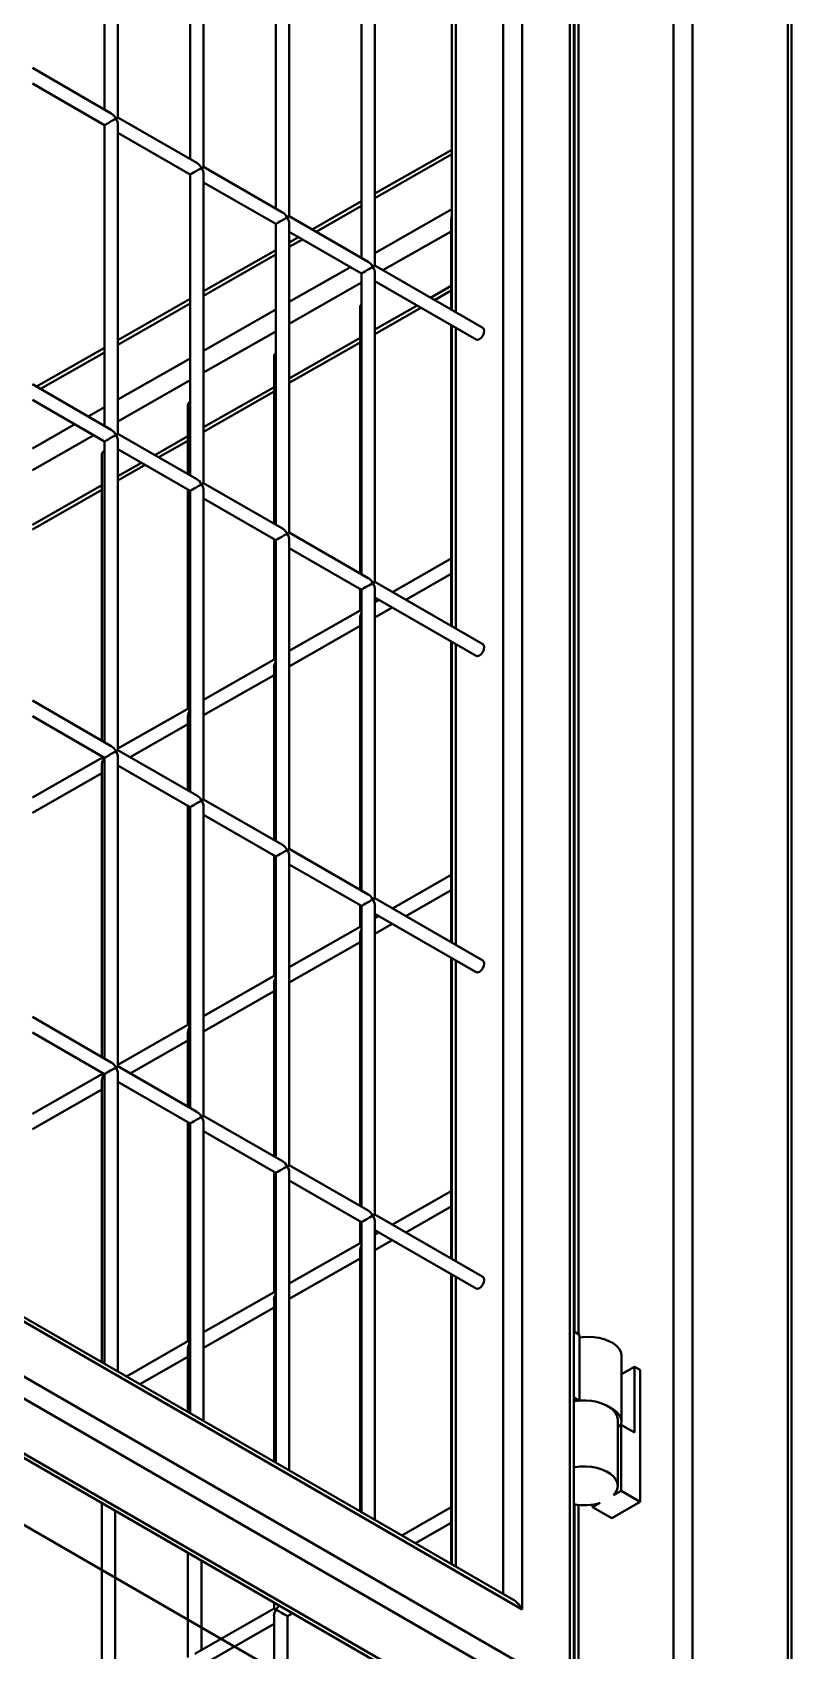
# Model space of a CAD drawing. Header units: millimetres. Extents: x 0 to 297, y 0 to 210.
# Drawn here: x 231.2 to 234.02, y 94.46 to 100.48 of the extents above; entities that cross this region are included whole.
import ezdxf

# ---------------------------------------------------------------- set-up
doc = ezdxf.new("R2010")
doc.units = ezdxf.units.MM
doc.layers.add('轮廓实线层', color=7, linetype='Continuous', lineweight=40)

msp = doc.modelspace()

# ---------------------------------------------------------------- linework, layer by layer
at = {"layer": '轮廓实线层', "color": 8, "linetype": 'Continuous', "lineweight": 40}
for p, q in [((233.5842, 93.5359), (233.5842, 109.6218)), ((233.6549, 109.6218), (233.6549, 93.5359)), ((234.0085, 93.3318), (234.0085, 109.4177)), ((232.9513, 94.6735), (232.9513, 108.7828)), ((233.2307, 107.2521), (233.2307, 95.6385)), ((232.7746, 100.5558), (232.7746, 99.4377)), ((232.7599, 100.025), (232.4743, 99.862)), ((232.4243, 99.8335), (232.2557, 99.7373)), ((232.4743, 99.6579), (232.7599, 99.8209)), ((232.2054, 99.7086), (232.1561, 99.6804)), ((232.7583, 99.7385), (232.5045, 99.5937)), ((232.1061, 99.6519), (231.8379, 99.4989)), ((232.1561, 99.4763), (232.3832, 99.6059)), ((232.4243, 99.5479), (232.1561, 99.3949)), ((232.6812, 99.4916), (232.7583, 99.5356)), ((231.7879, 99.4703), (231.5197, 99.3173)), ((231.8379, 99.2947), (232.1061, 99.4478)), ((232.4743, 99.3735), (232.6309, 99.4629)), ((232.1061, 99.3663), (231.8379, 99.2133)), ((232.1561, 99.1919), (232.4196, 99.3423)), ((232.7746, 99.38), (232.7746, 98.2619)), ((231.4697, 99.2887), (231.2314, 99.1528)), ((231.5197, 99.1131), (231.7879, 99.2662)), ((231.7879, 99.1848), (231.5197, 99.0317)), ((231.8379, 99.0104), (232.0995, 99.1597)), ((231.4092, 99.0501), (231.4697, 99.0846)), ((231.2015, 98.9316), (231.3589, 99.0214)), ((231.4299, 98.9805), (231.2015, 98.8502)), ((231.6569, 98.9071), (231.7795, 98.9771)), ((231.5197, 98.8288), (231.6066, 98.8784)), ((231.2015, 98.6472), (231.4595, 98.7944)), ((232.7746, 98.2042), (232.7746, 97.0861)), ((232.7746, 97.0284), (232.7746, 95.9103)), ((232.7746, 95.8525), (232.7746, 94.7756)), ((233.2307, 95.004), (233.2307, 93.3318))]:
    msp.add_line(p, q, dxfattribs=at)
at = {"layer": '轮廓实线层', "color": 7, "linetype": 'Continuous', "lineweight": 40}
for p, q in [((234.0231, 93.3233), (234.0231, 109.3973)), ((233.1988, 94.3096), (233.1988, 108.9257)), ((233.2135, 94.2603), (233.2135, 108.9341)), ((233.0221, 108.8236), (233.0221, 94.6158)), ((233.216, 107.2541), (233.216, 95.647)), ((241.5392, 88.9436), (212.5478, 105.68)), ((231.4697, 101.3091), (231.4697, 100.191)), ((231.5197, 100.1621), (231.5197, 101.3091)), ((231.7879, 101.1254), (231.7879, 100.0073)), ((231.8379, 99.9785), (231.8379, 101.1254)), ((232.1061, 100.9417), (232.1061, 99.8236)), ((232.1561, 99.7948), (232.1561, 100.9417)), ((232.4243, 100.758), (232.4243, 99.6399)), ((232.4743, 99.6111), (232.4743, 100.758)), ((232.7599, 100.5643), (232.7599, 99.4462)), ((231.4947, 100.1766), (231.2015, 100.3458)), ((231.2015, 100.2881), (231.4697, 100.1333)), ((231.4697, 100.1333), (231.4697, 99.0152)), ((231.8129, 99.9929), (231.5197, 100.1621)), ((231.5197, 98.9863), (231.5197, 100.1333)), ((231.5197, 100.1044), (231.7879, 99.9496)), ((232.7599, 100.042), (232.4743, 99.879)), ((231.7879, 99.9496), (231.7879, 98.8315)), ((232.1311, 99.8092), (231.8379, 99.9785)), ((231.8379, 98.8026), (231.8379, 99.9496)), ((231.8379, 99.9207), (232.1061, 99.7659)), ((232.4243, 99.8505), (232.2409, 99.7458)), ((232.1061, 99.7659), (232.1061, 98.6478)), ((232.4493, 99.6255), (232.1561, 99.7948)), ((232.1561, 98.6189), (232.1561, 99.7659)), ((232.7583, 99.7788), (232.7583, 99.4471)), ((232.1561, 99.737), (232.4243, 99.5822)), ((232.1906, 99.7171), (232.1561, 99.6974)), ((232.1061, 99.6689), (231.8379, 99.5158)), ((232.4243, 99.5822), (232.4243, 98.4641)), ((232.8755, 99.3795), (232.4743, 99.6111)), ((232.4743, 98.4353), (232.4743, 99.5822)), ((232.4743, 99.5533), (232.8505, 99.3362)), ((232.6958, 99.4832), (232.7583, 99.5189)), ((231.7879, 99.4873), (231.5197, 99.3343)), ((232.4196, 99.458), (232.4196, 98.4668)), ((232.4743, 99.3568), (232.6455, 99.4545)), ((232.7583, 99.3894), (232.7583, 98.2713)), ((232.7599, 99.3885), (232.7599, 98.2704)), ((232.1561, 99.1752), (232.4196, 99.3256)), ((231.4697, 99.3057), (231.2166, 99.1613)), ((232.0995, 99.2754), (232.0995, 98.6516)), ((233.216, 99.2988), (233.2135, 99.2982)), ((231.4947, 99.0008), (231.2015, 99.17)), ((231.8379, 98.9936), (232.0995, 99.1429)), ((231.2015, 99.1123), (231.4697, 98.9575)), ((231.7795, 99.0928), (231.7795, 98.8363)), ((233.216, 99.0539), (233.2135, 99.0532)), ((233.216, 99.0487), (233.2135, 99.0483)), ((231.8129, 98.8171), (231.5197, 98.9863)), ((231.6715, 98.8987), (231.7795, 98.9603)), ((231.4595, 98.9102), (231.4595, 97.8453)), ((231.4697, 98.9575), (231.4697, 97.8394)), ((231.5197, 97.8105), (231.5197, 98.9575)), ((231.5197, 98.9286), (231.7879, 98.7738)), ((231.5197, 98.8121), (231.6212, 98.87)), ((232.1311, 98.6334), (231.8379, 98.8026)), ((233.216, 98.8037), (233.2135, 98.8033)), ((231.2015, 98.6305), (231.4595, 98.7777)), ((231.7795, 98.7786), (231.7795, 97.9641)), ((231.7879, 98.7738), (231.7879, 97.6557)), ((231.8379, 97.6268), (231.8379, 98.7738)), ((231.8379, 98.7449), (232.1061, 98.5901)), ((233.2135, 98.6659), (233.216, 98.6655)), ((232.4493, 98.4497), (232.1561, 98.6189)), ((232.0995, 98.5939), (232.0995, 98.1468)), ((232.1061, 98.5901), (232.1061, 97.472)), ((232.1561, 97.4431), (232.1561, 98.5901)), ((232.1561, 98.5612), (232.4243, 98.4064)), ((232.7583, 98.5227), (232.5393, 98.3977)), ((232.8755, 98.2037), (232.4743, 98.4353)), ((232.5895, 98.3688), (232.7583, 98.4651)), ((232.4196, 98.4091), (232.4196, 98.3294)), ((232.4243, 98.4064), (232.4243, 97.2883)), ((232.4743, 97.2594), (232.4743, 98.4064)), ((232.4743, 98.3775), (232.8505, 98.1604)), ((232.489, 98.369), (232.4743, 98.3606)), ((232.4196, 98.3294), (232.1561, 98.179)), ((232.4196, 98.3004), (232.4196, 97.291)), ((232.4743, 98.303), (232.5392, 98.3401)), ((232.1561, 98.1215), (232.4196, 98.2718)), ((232.7583, 98.2136), (232.7583, 97.0955)), ((232.7599, 98.2126), (232.7599, 97.0945)), ((232.0995, 98.1468), (231.8379, 97.9975)), ((232.0995, 98.1177), (232.0995, 97.4758)), ((231.8379, 97.9399), (232.0995, 98.0892)), ((231.4947, 97.8249), (231.2015, 97.9942)), ((231.7795, 97.9641), (231.5197, 97.8159)), ((231.2015, 97.9365), (231.4697, 97.7816)), ((231.5652, 97.7843), (231.7795, 97.9066)), ((231.7795, 97.9351), (231.7795, 97.6605)), ((233.0221, 94.6158), (227.3935, 97.8651)), ((232.9867, 94.6531), (227.4081, 97.8735)), ((227.2167, 97.763), (233.1988, 94.3096)), ((231.4595, 97.7815), (231.2015, 97.6343)), ((231.4595, 97.7875), (231.4595, 97.7815)), ((231.4697, 97.7816), (231.4697, 96.6636)), ((231.8129, 97.6413), (231.5197, 97.8105)), ((231.5197, 96.6347), (231.5197, 97.7816)), ((233.1988, 94.2279), (227.146, 97.7222)), ((231.2015, 97.5767), (231.4595, 97.724)), ((231.4595, 97.7525), (231.4595, 96.6695)), ((231.5197, 97.7528), (231.7879, 97.598)), ((226.9546, 97.6117), (232.9867, 94.1294)), ((226.9692, 97.6201), (233.0221, 94.1259)), ((231.7795, 97.6028), (231.7795, 96.7883)), ((231.7879, 97.598), (231.7879, 96.4799)), ((232.1311, 97.4576), (231.8379, 97.6268)), ((231.8379, 96.451), (231.8379, 97.598)), ((231.8379, 97.5691), (232.1061, 97.4143)), ((232.0995, 97.418), (232.0995, 96.9709)), ((232.1061, 97.4143), (232.1061, 96.2962)), ((232.4493, 97.2739), (232.1561, 97.4431)), ((232.1561, 96.2673), (232.1561, 97.4143)), ((232.1561, 97.3854), (232.4243, 97.2306)), ((232.7583, 97.3469), (232.5393, 97.2219)), ((232.5895, 97.1929), (232.7583, 97.2893)), ((232.4196, 97.2333), (232.4196, 97.1536)), ((232.4243, 97.2306), (232.4243, 96.1125)), ((232.8755, 97.0279), (232.4743, 97.2594)), ((232.4743, 96.0836), (232.4743, 97.2306)), ((232.4743, 97.2017), (232.8505, 96.9846)), ((232.489, 97.1932), (232.4743, 97.1848)), ((232.4743, 97.1272), (232.5392, 97.1642)), ((232.4196, 97.1536), (232.1561, 97.0032)), ((232.1561, 96.9457), (232.4196, 97.096)), ((232.4196, 97.1245), (232.4196, 96.1152)), ((232.7583, 97.0377), (232.7583, 95.9197)), ((232.7599, 97.0368), (232.7599, 95.9187)), ((232.0995, 96.9709), (231.8379, 96.8216)), ((232.0995, 96.9419), (232.0995, 96.3)), ((231.8379, 96.7641), (232.0995, 96.9134)), ((231.4947, 96.6491), (231.2015, 96.8184)), ((231.2015, 96.7607), (231.4697, 96.6058)), ((231.7795, 96.7883), (231.5197, 96.6401)), ((231.7795, 96.7593), (231.7795, 96.4847)), ((231.5652, 96.6084), (231.7795, 96.7308)), ((231.8129, 96.4654), (231.5197, 96.6347)), ((231.4595, 96.6057), (231.2015, 96.4585)), ((231.4595, 96.6117), (231.4595, 96.6057)), ((231.4595, 96.5767), (231.4595, 95.5347)), ((231.4697, 96.6058), (231.4697, 95.5288)), ((231.5197, 95.5), (231.5197, 96.6058)), ((231.5197, 96.577), (231.7879, 96.4221)), ((231.2015, 96.4009), (231.4595, 96.5481)), ((232.1311, 96.2817), (231.8379, 96.451)), ((231.7795, 96.427), (231.7795, 95.6125)), ((231.7879, 96.4221), (231.7879, 95.3451)), ((231.8379, 95.3163), (231.8379, 96.4221)), ((231.8379, 96.3933), (232.1061, 96.2384)), ((232.4493, 96.0981), (232.1561, 96.2673)), ((232.0995, 96.2422), (232.0995, 95.7951)), ((232.1061, 96.2384), (232.1061, 95.1615)), ((232.1561, 95.1326), (232.1561, 96.2384)), ((232.1561, 96.2096), (232.4243, 96.0547)), ((232.7583, 96.171), (232.5393, 96.0461)), ((232.8755, 95.852), (232.4743, 96.0836)), ((232.5895, 96.0171), (232.7583, 96.1135)), ((232.4196, 96.0575), (232.4196, 95.9778)), ((232.4243, 96.0547), (232.4243, 94.9778)), ((232.4743, 94.9489), (232.4743, 96.0547)), ((232.4743, 96.0259), (232.8505, 95.8087)), ((232.489, 96.0174), (232.4743, 96.009)), ((232.4196, 95.9778), (232.1561, 95.8274)), ((232.4743, 95.9514), (232.5392, 95.9884)), ((232.1561, 95.7698), (232.4196, 95.9202)), ((232.4196, 95.9487), (232.4196, 94.9805)), ((232.7583, 95.8619), (232.7583, 94.7849)), ((232.7599, 95.861), (232.7599, 94.784)), ((232.0995, 95.7951), (231.8379, 95.6458)), ((231.8379, 95.5883), (232.0995, 95.7376)), ((232.0995, 95.7661), (232.0995, 95.1652)), ((231.7795, 95.6125), (231.5508, 95.482)), ((233.2135, 95.6484), (233.2342, 95.6365)), ((233.2342, 95.6365), (233.2342, 95.3915)), ((231.601, 95.4531), (231.7795, 95.5549)), ((231.7795, 95.5835), (231.7795, 95.35)), ((233.391, 95.3119), (233.391, 95.5569)), ((233.4392, 95.5181), (233.391, 95.4903)), ((233.4392, 95.2731), (233.4392, 95.5181)), ((233.4392, 95.5181), (233.4605, 95.5059)), ((233.4605, 95.5059), (233.4605, 95.0159)), ((233.2342, 95.3915), (233.2135, 95.4035)), ((233.3769, 95.0751), (233.3769, 95.3201)), ((233.3898, 95.3017), (233.3769, 95.2943)), ((233.3898, 95.0568), (233.3898, 95.3017)), ((233.3898, 95.3017), (233.4392, 95.2731)), ((233.3898, 95.0568), (233.3615, 95.0404)), ((233.4605, 95.0159), (233.3898, 95.0568)), ((231.4595, 95.011), (231.4595, 94.2541)), ((232.7583, 94.9952), (232.5751, 94.8907)), ((233.216, 95.006), (233.216, 93.3233)), ((233.312, 95.0118), (233.2837, 94.9955)), ((233.2837, 94.9955), (233.2837, 95.0053)), ((233.3544, 94.9547), (233.2837, 94.9955)), ((233.4605, 95.0159), (233.3544, 94.9547)), ((231.5095, 94.2826), (231.5095, 94.9822)), ((232.6253, 94.8617), (232.7583, 94.9377)), ((231.7795, 94.8263), (231.7795, 94.4367)), ((231.8295, 94.4652), (231.8295, 94.7974)), ((232.0995, 94.6415), (232.0995, 94.6193)), ((232.0995, 94.6193), (231.8047, 94.4511)), ((232.0995, 94.5903), (232.0995, 93.4435)), ((232.1495, 94.5903), (232.1691, 94.6014)), ((232.1495, 93.472), (232.1495, 94.5903)), ((231.8295, 94.4076), (232.0995, 94.5617))]:
    msp.add_line(p, q, dxfattribs=at)
at = {"layer": '轮廓实线层', "color": 7, "linetype": 'Continuous', "lineweight": 40, "flags": 128}
for points in [[(232.8505, 99.3362), (232.8562, 99.3351), (232.863, 99.3374)], [(232.863, 99.3374), (232.8697, 99.3429), (232.8755, 99.3506), (232.8793, 99.3595), (232.8806, 99.368), (232.8793, 99.3751), (232.8755, 99.3795), (232.8755, 99.3795)], [(232.863, 98.1616), (232.8697, 98.1671), (232.8755, 98.1748), (232.8793, 98.1836), (232.8806, 98.1922), (232.8793, 98.1993), (232.8755, 98.2037), (232.8755, 98.2037)], [(232.8505, 98.1604), (232.8562, 98.1593), (232.863, 98.1616)], [(232.8505, 96.9846), (232.8562, 96.9834), (232.863, 96.9858)], [(232.863, 96.9858), (232.8697, 96.9912), (232.8755, 96.999), (232.8793, 97.0078), (232.8806, 97.0164), (232.8793, 97.0234), (232.8755, 97.0279), (232.8755, 97.0279)], [(232.863, 95.81), (232.8697, 95.8154), (232.8755, 95.8232), (232.8793, 95.832), (232.8806, 95.8406), (232.8793, 95.8476), (232.8755, 95.852), (232.8755, 95.852)], [(232.8505, 95.8087), (232.8562, 95.8076), (232.863, 95.81)], [(233.391, 95.5569), (233.3908, 95.5609), (233.3879, 95.5729), (233.3816, 95.5844), (233.372, 95.5952), (233.3594, 95.6049), (233.3441, 95.6132), (233.3267, 95.62), (233.3076, 95.6249), (233.2873, 95.628), (233.2663, 95.629), (233.2454, 95.6281), (233.2342, 95.6267)], [(233.3769, 95.3201), (233.3769, 95.3203), (233.375, 95.3323), (233.3698, 95.3441), (233.3611, 95.3551), (233.3494, 95.3652), (233.335, 95.374), (233.3182, 95.3812), (233.2995, 95.3868), (233.2795, 95.3905), (233.2588, 95.3921), (233.2378, 95.3918), (233.2172, 95.3894), (233.2135, 95.3888)], [(233.3898, 95.3017), (233.3902, 95.3038), (233.3908, 95.3159), (233.3879, 95.3279), (233.3816, 95.3394), (233.372, 95.3502), (233.3594, 95.3599), (233.347, 95.3669)], [(233.3615, 95.0404), (233.37, 95.0515), (233.3752, 95.0632), (233.3769, 95.0753), (233.375, 95.0874), (233.3698, 95.0991), (233.3611, 95.1102), (233.3494, 95.1202), (233.335, 95.129), (233.3182, 95.1363), (233.2995, 95.1418), (233.2795, 95.1455), (233.2588, 95.1472), (233.2378, 95.1468), (233.2172, 95.1444), (233.2135, 95.1438)]]:
    msp.add_lwpolyline(points, dxfattribs=at)
at = {"layer": '轮廓实线层', "color": 7, "linetype": 'Continuous', "lineweight": 40}
for centre, radius, start, end in [((232.4304, 99.4575), 0.0109, 124.36738, 177.21156), ((232.1109, 99.2749), 0.0114, 114.92596, 177.20464), ((231.7926, 99.0912), 0.0132, 111.00765, 173.22261), ((231.4733, 98.9083), 0.0139, 104.86165, 172.53098), ((233.2517, 95.2099), 0.207, 259.35622, 286.92247)]:
    msp.add_arc(centre, radius, start, end, dxfattribs=at)
for centre, major_axis, ratio, start_param, end_param in [((231.4947, 100.1477), (-0.0177, 0.0306), 0.577335, 4.712348, 5.497828), ((231.4947, 100.1477), (0.025, 0.0144), 0.00007, 3.141552, 5.497747), ((231.4947, 100.1477), (0.025, 0.0144), 0.00007, 5.497747, 6.283145), ((231.4947, 100.1477), (-0.0177, 0.0306), 0.577335, 3.92695, 4.712348), ((231.8129, 99.964), (-0.0177, 0.0306), 0.577335, 4.712348, 5.497828), ((231.8129, 99.964), (0.025, 0.0144), 0.00007, 3.141552, 5.497747), ((231.8129, 99.964), (0.025, 0.0144), 0.00007, 5.497747, 6.283145), ((231.8129, 99.964), (-0.0177, 0.0306), 0.577335, 3.92695, 4.712348), ((232.1311, 99.7803), (-0.0177, 0.0306), 0.577335, 4.712348, 5.497828), ((232.1311, 99.7803), (0.025, 0.0144), 0.00007, 3.141552, 5.497747), ((232.1311, 99.7803), (0.025, 0.0144), 0.00007, 5.497747, 6.283145), ((232.1311, 99.7803), (-0.0177, 0.0306), 0.577335, 3.92695, 4.712348), ((232.8083, 99.8079), (0.0355, 0.0611), 0.57566, 2.106082, 2.360572), ((232.4493, 99.5966), (-0.0177, 0.0306), 0.577335, 4.712348, 5.497828), ((232.4493, 99.5966), (0.025, 0.0144), 0.00007, 3.141552, 5.497747), ((232.4493, 99.5966), (0.025, 0.0144), 0.00007, 5.497747, 6.283145), ((232.4493, 99.5966), (-0.0177, 0.0306), 0.577335, 3.92695, 4.712348), ((231.4947, 98.9719), (0.025, 0.0144), 0.00007, 3.141552, 5.497747), ((231.4947, 98.9719), (-0.0177, 0.0306), 0.577335, 4.712348, 5.497828), ((231.4947, 98.9719), (0.025, 0.0144), 0.00007, 5.497747, 6.283145), ((231.4947, 98.9719), (-0.0177, 0.0306), 0.577335, 3.92695, 4.712348), ((231.8129, 98.7882), (0.025, 0.0144), 0.00007, 3.141552, 5.497747), ((231.8129, 98.7882), (-0.0177, 0.0306), 0.577335, 4.712348, 5.497828), ((231.8129, 98.7882), (0.025, 0.0144), 0.00007, 5.497747, 6.283145), ((231.8129, 98.7882), (-0.0177, 0.0306), 0.577335, 3.92695, 4.712348), ((232.1311, 98.6045), (0.025, 0.0144), 0.00007, 3.141552, 5.497747), ((232.1311, 98.6045), (-0.0177, 0.0306), 0.577335, 4.712348, 5.497828), ((232.1311, 98.6045), (0.025, 0.0144), 0.00007, 5.497747, 6.283145), ((232.1311, 98.6045), (-0.0177, 0.0306), 0.577335, 3.92695, 4.712348), ((232.4493, 98.4208), (0.025, 0.0144), 0.00007, 3.141552, 5.497747), ((232.4493, 98.4208), (-0.0177, 0.0306), 0.577335, 4.712348, 5.497828), ((232.4493, 98.4208), (0.025, 0.0144), 0.00007, 5.497747, 6.283145), ((232.4493, 98.4208), (-0.0177, 0.0306), 0.577335, 3.92695, 4.712348), ((232.4446, 98.3149), (0.025, -0.0145), 0.002438, 2.51858, 3.140177), ((232.4446, 98.3149), (0.0178, 0.0306), 0.57566, 1.736143, 2.360572), ((232.1245, 98.1322), (0.025, -0.0145), 0.002438, 2.401983, 3.140177), ((232.1245, 98.1322), (0.0178, 0.0306), 0.57566, 1.619546, 2.360572), ((231.8045, 97.9496), (0.025, -0.0145), 0.002438, 2.351817, 3.140177), ((231.8045, 97.9496), (0.0178, 0.0306), 0.57566, 1.56938, 2.360572), ((231.8045, 97.9496), (0.0178, 0.0306), 0.57566, 1.516273, 1.56938), ((231.8045, 97.9496), (0.025, -0.0145), 0.002438, 2.298711, 2.351817), ((231.4947, 97.7961), (-0.0177, 0.0306), 0.577335, 4.712348, 5.497828), ((231.4845, 97.767), (0.025, -0.0145), 0.002438, 2.351817, 3.140177), ((231.4845, 97.767), (0.0178, 0.0306), 0.57566, 1.56938, 2.360572), ((231.4845, 97.767), (0.0178, 0.0306), 0.57566, 1.421857, 1.56938), ((231.4845, 97.767), (0.025, -0.0145), 0.002438, 2.204182, 2.351817), ((231.4947, 97.7961), (0.025, 0.0144), 0.00007, 3.141552, 5.497747), ((231.4947, 97.7961), (0.025, 0.0144), 0.00007, 5.497747, 6.283145), ((231.4947, 97.7961), (-0.0177, 0.0306), 0.577335, 3.92695, 4.712348), ((231.8129, 97.6124), (-0.0177, 0.0306), 0.577335, 4.712348, 5.497828), ((231.8129, 97.6124), (0.025, 0.0144), 0.00007, 3.141552, 5.497747), ((231.8129, 97.6124), (0.025, 0.0144), 0.00007, 5.497747, 6.283145), ((231.8129, 97.6124), (-0.0177, 0.0306), 0.577335, 3.92695, 4.712348), ((232.1311, 97.4287), (-0.0177, 0.0306), 0.577335, 4.712348, 5.497828), ((232.1311, 97.4287), (0.025, 0.0144), 0.00007, 3.141552, 5.497747), ((232.1311, 97.4287), (0.025, 0.0144), 0.00007, 5.497747, 6.283145), ((232.1311, 97.4287), (-0.0177, 0.0306), 0.577335, 3.92695, 4.712348), ((232.4493, 97.245), (0.025, 0.0144), 0.00007, 3.141552, 5.497747), ((232.4493, 97.245), (-0.0177, 0.0306), 0.577335, 4.712348, 5.497828), ((232.4493, 97.245), (0.025, 0.0144), 0.00007, 5.497747, 6.283145), ((232.4493, 97.245), (-0.0177, 0.0306), 0.577335, 3.92695, 4.712348), ((232.4446, 97.1391), (0.025, -0.0145), 0.002438, 2.51858, 3.140177), ((232.4446, 97.1391), (0.0178, 0.0306), 0.57566, 1.736143, 2.360572), ((232.1245, 96.9564), (0.025, -0.0145), 0.002438, 2.401983, 3.140177), ((232.1245, 96.9564), (0.0178, 0.0306), 0.57566, 1.619546, 2.360572), ((231.8045, 96.7738), (0.025, -0.0145), 0.002438, 2.351817, 3.140177), ((231.8045, 96.7738), (0.0178, 0.0306), 0.57566, 1.56938, 2.360572), ((231.8045, 96.7738), (0.0178, 0.0306), 0.57566, 1.516273, 1.56938), ((231.8045, 96.7738), (0.025, -0.0145), 0.002438, 2.298711, 2.351817), ((231.4947, 96.6203), (0.025, 0.0144), 0.00007, 3.141552, 5.497747), ((231.4947, 96.6203), (-0.0177, 0.0306), 0.577335, 4.712348, 5.497828), ((231.4947, 96.6203), (0.025, 0.0144), 0.00007, 5.497747, 6.283145), ((231.4947, 96.6203), (-0.0177, 0.0306), 0.577335, 3.92695, 4.712348), ((231.4845, 96.5912), (0.025, -0.0145), 0.002438, 2.351817, 3.140177), ((231.4845, 96.5912), (0.0178, 0.0306), 0.57566, 1.56938, 2.360572), ((231.4845, 96.5912), (0.0178, 0.0306), 0.57566, 1.421857, 1.56938), ((231.4845, 96.5912), (0.025, -0.0145), 0.002438, 2.204182, 2.351817), ((231.8129, 96.4366), (0.025, 0.0144), 0.00007, 3.141552, 5.497747), ((231.8129, 96.4366), (-0.0177, 0.0306), 0.577335, 4.712348, 5.497828), ((231.8129, 96.4366), (0.025, 0.0144), 0.00007, 5.497747, 6.283145), ((231.8129, 96.4366), (-0.0177, 0.0306), 0.577335, 3.92695, 4.712348), ((232.1311, 96.2529), (0.025, 0.0144), 0.00007, 3.141552, 5.497747), ((232.1311, 96.2529), (-0.0177, 0.0306), 0.577335, 4.712348, 5.497828), ((232.1311, 96.2529), (0.025, 0.0144), 0.00007, 5.497747, 6.283145), ((232.1311, 96.2529), (-0.0177, 0.0306), 0.577335, 3.92695, 4.712348), ((232.4493, 96.0692), (0.025, 0.0144), 0.00007, 3.141552, 5.497747), ((232.4493, 96.0692), (-0.0177, 0.0306), 0.577335, 4.712348, 5.497828), ((232.4493, 96.0692), (0.025, 0.0144), 0.00007, 5.497747, 6.283145), ((232.4493, 96.0692), (-0.0177, 0.0306), 0.577335, 3.92695, 4.712348), ((232.4446, 95.9632), (0.025, -0.0145), 0.002438, 2.51858, 3.140177), ((232.4446, 95.9632), (0.0178, 0.0306), 0.57566, 1.736143, 2.360572), ((232.1245, 95.7806), (0.025, -0.0145), 0.002438, 2.401983, 3.140177), ((232.1245, 95.7806), (0.0178, 0.0306), 0.57566, 1.619546, 2.360572), ((231.8045, 95.598), (0.025, -0.0145), 0.002438, 2.351817, 3.140177), ((231.8045, 95.598), (0.0178, 0.0306), 0.57566, 1.56938, 2.360572), ((231.8045, 95.598), (0.0178, 0.0306), 0.57566, 1.516273, 1.56938), ((231.8045, 95.598), (0.025, -0.0145), 0.002438, 2.298711, 2.351817), ((232.1245, 94.6048), (0.0178, 0.0306), 0.57566, 0.994132, 1.56938), ((232.9867, 94.5954), (-0.0354, 0.0612), 0.577335, 4.712348, 5.497828), ((232.1245, 94.6048), (0.025, -0.0145), 0.002438, 2.351817, 3.140177), ((232.1245, 94.6048), (0.0178, 0.0306), 0.57566, 1.56938, 2.360572), ((232.1245, 94.6048), (0.025, -0.0145), 0.002438, 0.001416, 2.351817)]:
    msp.add_ellipse(centre, major_axis=major_axis, ratio=ratio, start_param=start_param, end_param=end_param, dxfattribs=at)

doc.saveas('drawing.dxf')
